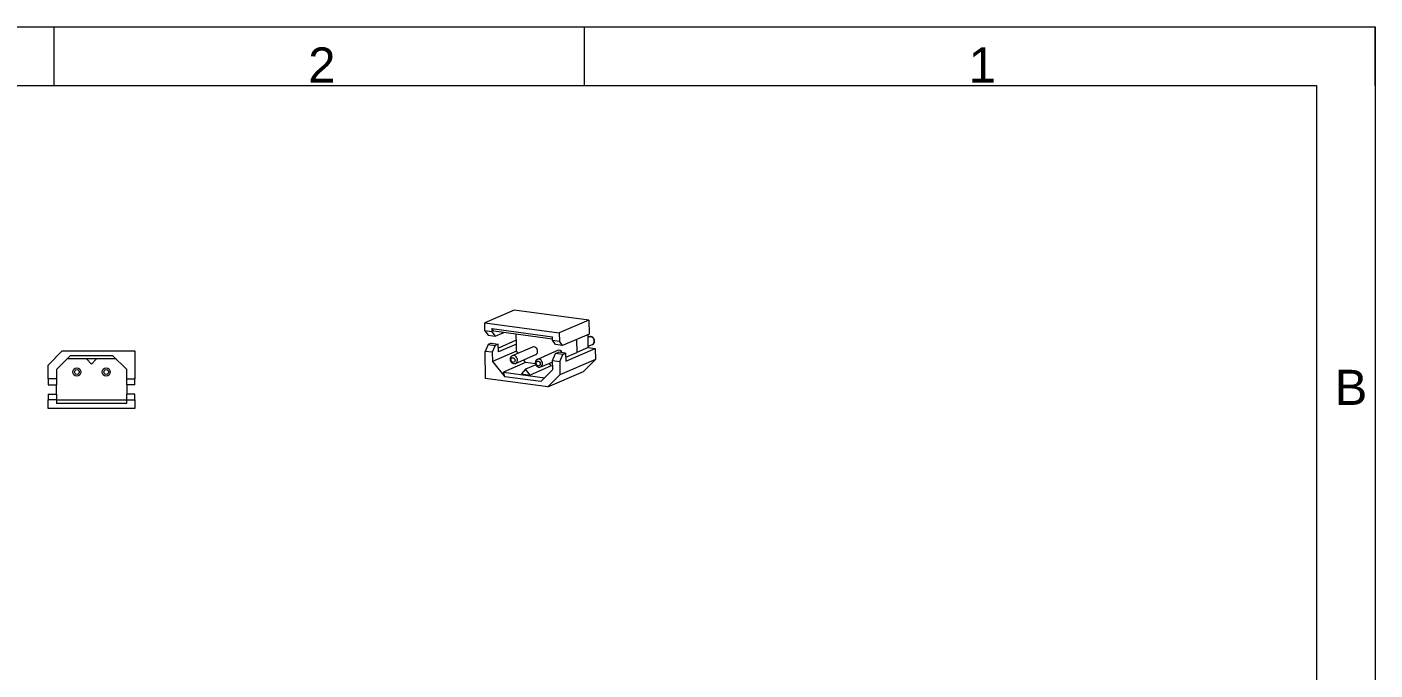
# Model space of a CAD drawing. Header units: millimetres. Extents: x 0 to 180, y 0 to 120.
# Drawn here: x 65.1 to 180, y 65.2 to 120 of the extents above; entities that cross this region are included whole.
import ezdxf

# ---------------------------------------------------------------- set-up
doc = ezdxf.new("R2010")
doc.units = ezdxf.units.MM
doc.layers.add('1', color=7, linetype='Continuous', true_color=0xffffff)
doc.layers.add('256', color=7, linetype='Continuous', true_color=0xffffff)
doc.styles.add('Arial monospaced for SAP', font='Arial monospaced for SAP')

msp = doc.modelspace()

# ---------------------------------------------------------------- linework, layer by layer
at = {"layer": '1', "color": 7, "linetype": 'Continuous', "lineweight": 13}
for p, q in [((106.62, 95.85), (104.11, 94.77)), ((112.97, 94.99), (106.62, 95.85)), ((104.11, 94.77), (110.46, 93.9)), ((104.12, 94.07), (104.11, 94.77)), ((104.87, 94.06), (104.72, 94.28)), ((104.72, 94.28), (104.72, 93.99)), ((104.72, 94.28), (109.87, 93.58)), ((112.97, 94.99), (110.46, 93.9)), ((112.97, 94.99), (112.99, 93.81)), ((104.12, 94.07), (104.38, 93.7)), ((104.72, 93.99), (104.12, 94.07)), ((104.38, 93.7), (104.98, 93.62)), ((104.72, 93.99), (104.98, 93.62)), ((109.87, 93.38), (104.87, 94.06)), ((104.98, 93.62), (105.73, 93.94)), ((106.79, 93.28), (105.26, 92.61)), ((106.8, 92.94), (106.79, 93.8)), ((109.87, 93.29), (109.87, 93.58)), ((110.13, 92.92), (109.87, 93.29)), ((109.87, 93.29), (110.47, 93.21)), ((110.46, 93.9), (110.47, 93.21)), ((110.73, 92.83), (110.47, 93.21)), ((112.99, 93.81), (110.73, 92.83)), ((111.93, 93.35), (111.95, 92.24)), ((112.92, 92.66), (112.91, 93.77)), ((113.01, 93.56), (112.91, 93.52)), ((66.88, 91.15), (68.09, 92.37)), ((68.78, 91.99), (67.58, 90.79)), ((68.09, 92.37), (74.28, 92.37)), ((68.78, 91.99), (72.38, 91.99)), ((73.58, 90.79), (72.38, 91.99)), ((74.28, 92.37), (74.28, 89.99)), ((104.39, 92.92), (104.14, 92.33)), ((104.74, 92.25), (104.14, 92.33)), ((104.18, 90.02), (104.14, 92.33)), ((104.65, 93.03), (104.39, 92.92)), ((104.39, 92.92), (104.99, 92.84)), ((104.65, 93.03), (105.25, 92.95)), ((104.99, 92.84), (104.74, 92.25)), ((104.74, 92.25), (104.76, 91.47)), ((106.81, 92.36), (104.76, 91.47)), ((105.25, 92.95), (104.99, 92.84)), ((105.26, 92.28), (105.25, 92.95)), ((106.8, 92.94), (105.26, 92.28)), ((108.17, 92.69), (106.45, 91.95)), ((106.73, 91.3), (108.45, 92.05)), ((106.81, 92.36), (106.8, 92.94)), ((106.96, 92.17), (106.81, 92.36)), ((108.17, 92.69), (108.17, 92.69)), ((110.31, 92.4), (108.6, 91.65)), ((109.89, 91.55), (110.14, 92.14)), ((110.73, 92.83), (110.13, 92.92)), ((110.14, 92.14), (110.4, 92.25)), ((110.75, 92.06), (110.14, 92.14)), ((110.31, 92.4), (110.31, 92.4)), ((111, 92.17), (110.4, 92.25)), ((110.5, 91.46), (110.75, 92.06)), ((110.75, 92.06), (111, 92.17)), ((111, 92.17), (111.01, 91.49)), ((111.01, 91.49), (113.52, 92.58)), ((111.01, 91.83), (111.95, 92.24)), ((112.92, 92.66), (111.95, 92.24)), ((112.92, 92.76), (113.28, 92.92)), ((112.92, 92.66), (113.52, 92.58)), ((113.52, 92.58), (113.54, 91.65)), ((66.88, 89.99), (66.88, 91.15)), ((72.67, 91.69), (68.47, 91.69)), ((70.15, 91.69), (70.58, 91.24)), ((70.58, 91.24), (71, 91.69)), ((104.76, 91.47), (105.8, 90.17)), ((107.59, 91.38), (105.69, 90.56)), ((107.59, 90.8), (107.24, 90.41)), ((107.59, 91.38), (107.42, 91.6)), ((108.42, 91.27), (107.59, 91.38)), ((108.46, 91.17), (107.59, 90.8)), ((107.96, 90.31), (107.59, 90.8)), ((109.76, 91.09), (107.96, 90.31)), ((108.87, 91.01), (109.9, 91.45)), ((109.76, 91.09), (109.58, 91.32)), ((109.9, 91.07), (109.76, 91.09)), ((109.91, 90.77), (109.89, 91.55)), ((109.89, 91.55), (110.5, 91.46)), ((110.5, 91.46), (110.51, 90.34)), ((113.54, 91.65), (110.51, 90.34)), ((113.54, 91.65), (112.51, 90.61)), ((66.88, 89.99), (66.88, 89.49)), ((67.58, 89.99), (66.88, 89.99)), ((67.58, 90.79), (67.58, 89.99)), ((67.58, 89.99), (67.58, 89.49)), ((73.58, 89.99), (73.58, 90.79)), ((73.58, 89.99), (74.28, 89.99)), ((73.58, 89.49), (73.58, 89.99)), ((74.28, 89.49), (74.28, 89.99)), ((109.48, 89.3), (104.18, 90.02)), ((105.8, 90.17), (105.69, 90.56)), ((105.69, 90.56), (109.22, 90.08)), ((108.89, 89.75), (105.8, 90.17)), ((107.24, 90.41), (107.96, 90.31)), ((108.89, 89.75), (109.91, 90.77)), ((109.48, 89.3), (112.51, 90.61)), ((110.51, 90.34), (109.48, 89.3)), ((66.88, 89.49), (67.58, 89.49)), ((66.88, 88.69), (67.58, 88.69)), ((66.88, 88.69), (66.88, 88.19)), ((67.58, 88.69), (67.58, 89.49)), ((67.58, 88.69), (67.58, 88.19)), ((74.28, 89.49), (73.58, 89.49)), ((73.58, 89.49), (73.58, 88.69)), ((74.28, 88.69), (73.58, 88.69)), ((73.58, 88.19), (73.58, 88.69)), ((74.28, 88.19), (74.28, 88.69)), ((67.58, 88.19), (66.88, 88.19)), ((66.88, 87.47), (66.88, 88.19)), ((74.28, 87.47), (66.88, 87.47)), ((67.58, 88.19), (73.58, 88.19)), ((67.58, 88.19), (67.58, 87.89)), ((73.58, 87.89), (67.58, 87.89)), ((73.58, 87.89), (73.58, 88.19)), ((73.58, 88.19), (74.28, 88.19)), ((74.28, 88.19), (74.28, 87.47))]:
    msp.add_line(p, q, dxfattribs=at)
at = {"layer": '1', "color": 74, "linetype": 'Continuous', "lineweight": 13}
for p, q in [((113.01, 93.56), (113.01, 93.56)), ((106.45, 91.95), (106.45, 91.95)), ((108.6, 91.65), (108.59, 91.65))]:
    msp.add_line(p, q, dxfattribs=at)
at = {"layer": '1', "color": 7, "linetype": 'Continuous', "lineweight": 13}
for centre in [(69.33, 90.57), (71.83, 90.57)]:
    msp.add_circle(centre, 0.35, dxfattribs=at)
at = {"layer": '1', "color": 74, "linetype": 'Continuous', "lineweight": 13}
for centre in [(69.33, 90.57), (71.83, 90.57)]:
    msp.add_circle(centre, 0.2, dxfattribs=at)
for centre, start_param, end_param in [((113.14, 93.24), 5.818797, 6.283185), ((113.14, 93.24), 3.14157, 5.818797), ((106.59, 91.63), 5.818797, 6.283185), ((106.59, 91.63), 3.139214, 5.818797), ((108.73, 91.33), 5.818797, 6.283185), ((108.73, 91.33), 3.139214, 5.818797)]:
    msp.add_ellipse(centre, major_axis=(-0.139, 0.321), ratio=0.829349, start_param=start_param, end_param=end_param, dxfattribs=at)
at = {"layer": '1', "color": 7, "linetype": 'Continuous', "lineweight": 13}
for centre, start_param in [((108.31, 92.37), 3.14157), ((110.45, 92.08), 4.770974)]:
    msp.add_ellipse(centre, major_axis=(-0.139, 0.321), ratio=0.829349, start_param=start_param, end_param=6.283185, dxfattribs=at)
at = {"layer": '1', "color": 74, "linetype": 'Continuous', "lineweight": 13}
for centre in [(106.51, 91.59), (108.66, 91.3)]:
    msp.add_ellipse(centre, major_axis=(-0.079, 0.184), ratio=0.829349, dxfattribs=at)
at = {"layer": '1', "color": 7, "linetype": 'Continuous', "lineweight": 13}
for points, knots in [([(113.16, 93.58), (113.15, 93.59), (113.11, 93.59), (113.06, 93.58), (113.02, 93.57), (113.01, 93.56)], [0, 0, 0, 0, 0.265863, 0.636961, 1, 1, 1, 1]), ([(113.28, 92.92), (113.3, 92.93), (113.33, 92.94), (113.37, 92.98), (113.41, 93.02), (113.44, 93.07), (113.46, 93.13), (113.47, 93.19), (113.47, 93.25), (113.45, 93.31), (113.43, 93.37), (113.4, 93.43), (113.36, 93.48), (113.31, 93.52), (113.26, 93.56), (113.21, 93.58), (113.17, 93.58), (113.16, 93.58)], [0, 0, 0, 0, 0.058232, 0.124279, 0.19015, 0.256362, 0.323317, 0.39123, 0.460118, 0.529856, 0.600283, 0.671269, 0.742701, 0.81442, 0.886142, 0.957432, 1, 1, 1, 1]), ([(106.45, 91.95), (106.45, 91.95), (106.43, 91.94), (106.4, 91.92), (106.35, 91.88), (106.32, 91.84), (106.29, 91.79), (106.27, 91.73), (106.27, 91.67), (106.27, 91.61), (106.28, 91.54), (106.3, 91.48), (106.34, 91.43), (106.38, 91.38), (106.43, 91.34), (106.48, 91.31), (106.54, 91.29), (106.6, 91.28), (106.66, 91.28), (106.7, 91.29), (106.72, 91.3), (106.73, 91.3)], [0, 0, 0, 0, 0.000494, 0.056781, 0.112593, 0.168326, 0.224405, 0.28115, 0.338718, 0.3971, 0.456181, 0.515826, 0.575932, 0.636396, 0.697077, 0.757712, 0.817921, 0.87731, 0.935629, 0.992869, 1, 1, 1, 1]), ([(108.6, 91.65), (108.59, 91.65), (108.58, 91.65), (108.54, 91.63), (108.5, 91.59), (108.46, 91.55), (108.44, 91.49), (108.42, 91.44), (108.41, 91.38), (108.41, 91.31), (108.43, 91.25), (108.45, 91.19), (108.48, 91.14), (108.52, 91.09), (108.57, 91.05), (108.63, 91.01), (108.69, 90.99), (108.75, 90.99), (108.81, 90.99), (108.85, 91), (108.87, 91.01), (108.87, 91.01)], [0, 0, 0, 0, 0.000494, 0.056781, 0.112593, 0.168326, 0.224405, 0.28115, 0.338718, 0.3971, 0.456181, 0.515826, 0.575932, 0.636396, 0.697077, 0.757712, 0.817921, 0.87731, 0.935629, 0.992869, 1, 1, 1, 1])]:
    msp.add_open_spline(points, degree=3, knots=knots, dxfattribs=at)
at = {"layer": '256', "color": 163, "linetype": 'Continuous', "lineweight": 18}
for p, q in [((0, 120), (180, 120)), ((67.4, 115), (67.4, 120)), ((112.6, 115), (112.6, 120)), ((175, 120), (180, 120)), ((180, 120), (180, 0)), ((180, 115), (180, 120)), ((5, 115), (175, 115)), ((175, 115), (175, 5))]:
    msp.add_line(p, q, dxfattribs=at)

# ---------------------------------------------------------------- texts
at = {"layer": '256', "color": 18, "linetype": 'Continuous', "lineweight": 13, "char_height": 3, "attachment_point": 7, "line_spacing_factor": 1.018261, "style": 'Arial monospaced for SAP'}
for s, insert in [('\\fArial monospaced for SAP|b0|i0;\\W1.0000;2', (89.05, 115.25)), ('\\fArial monospaced for SAP|b0|i0;\\W1.0000;1', (145.35, 115.25)), ('\\fArial monospaced for SAP|b0|i0;\\W1.0000;B', (176.55, 87.76))]:
    msp.add_mtext(s, dxfattribs=dict(at, insert=insert))

doc.saveas('drawing.dxf')
